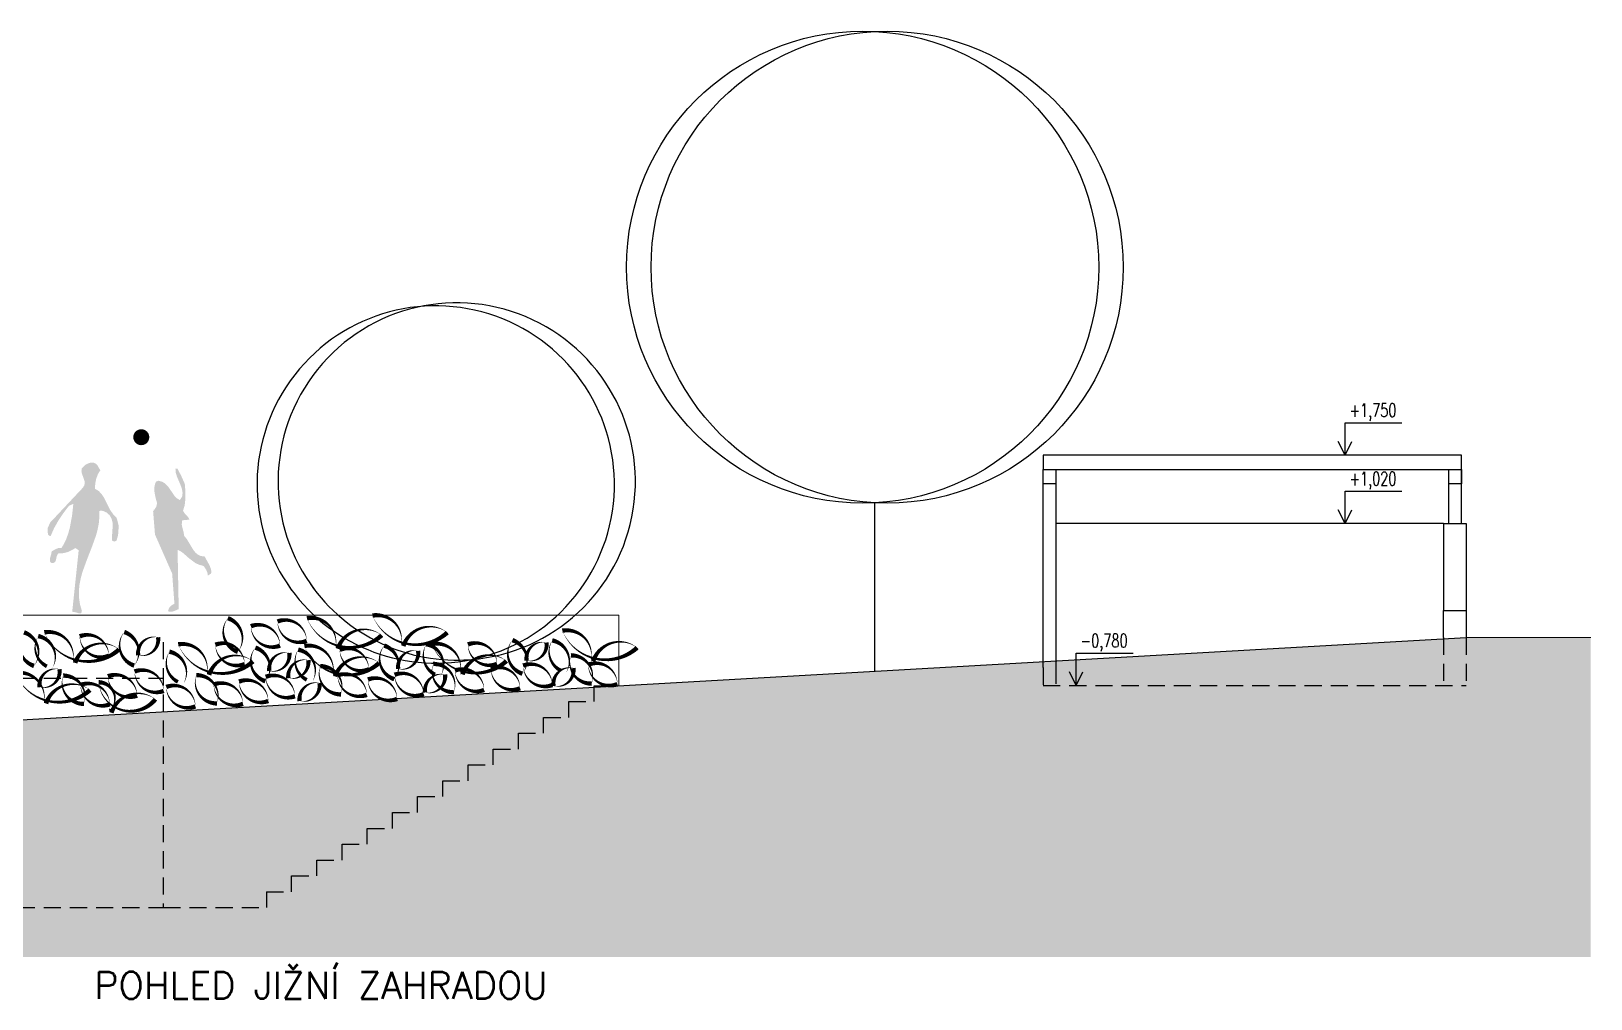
# Model space of a CAD drawing. Header units: metres. Extents: x -442 to 316, y -503 to 125.
# Drawn here: x 158.3 to 175.63, y -82.17 to -71.42 of the extents above; entities that cross this region are included whole.
import ezdxf

# ---------------------------------------------------------------- set-up
doc = ezdxf.new("R2010")
doc.units = ezdxf.units.M
doc.linetypes.add('DASHED', pattern=[19.05, 12.7, -6.35])
for name, color, linetype in [('FIGURE_SAGOME', 252, 'Continuous'), ('popis', 6, 'Continuous'), ('SRAFA', 251, 'Continuous'), ('SRAFY', 3, 'Continuous'), ('stávající stromy', 86, 'Continuous'), ('zariz.predmety', 203, 'Continuous'), ('ZDIVO', 1, 'Continuous')]:
    doc.layers.add(name, color=color, linetype=linetype)
doc.layers.add('Standard', color=7, linetype='Continuous', lineweight=25)
doc.styles.add('ROMANS', font='romans.shx', dxfattribs={"width": 0.7})

msp = doc.modelspace()

# ---------------------------------------------------------------- hatches: boundary and pattern name
at = {"layer": 'FIGURE_SAGOME', "linetype": 'Continuous'}
h = msp.add_hatch(color=256, dxfattribs=at)
edge = h.paths.add_edge_path()
edge.add_arc((159.527993, -75.927676), 0.088929, -26.1149935, 333.8850065)
h = msp.add_hatch(color=256, dxfattribs=at)
edge = h.paths.add_edge_path()
edge.add_arc((159.5871, -76.806681), 0.326741, 190.4719932, 198.0414134)
edge.add_line((159.276424, -76.907874), (159.276358, -76.907967))
edge.add_line((159.276358, -76.907967), (159.273631, -76.988045))
edge.add_line((159.273631, -76.988045), (159.266441, -77.031255))
edge.add_line((159.266441, -77.031255), (159.252947, -77.07627))
edge.add_line((159.252947, -77.07627), (159.227765, -77.087958))
edge.add_line((159.227765, -77.087958), (159.204355, -77.07627))
edge.add_line((159.204355, -77.07627), (159.202548, -77.034867))
edge.add_line((159.202548, -77.034867), (159.20524, -76.993464))
edge.add_line((159.20524, -76.993464), (159.210659, -76.910658))
edge.add_line((159.210659, -76.910658), (159.207967, -76.871062))
edge.add_line((159.207967, -76.871062), (159.197165, -76.83235))
edge.add_line((159.197165, -76.83235), (159.177366, -76.796366))
edge.add_line((159.177366, -76.796366), (159.144039, -76.763959))
edge.add_line((159.144039, -76.763959), (159.126047, -76.758576))
edge.add_line((159.126047, -76.758576), (159.107169, -76.748659))
edge.add_line((159.107169, -76.748659), (159.085564, -76.743275))
edge.add_line((159.085564, -76.743275), (159.072956, -76.744161))
edge.add_line((159.072956, -76.744161), (159.060347, -76.751386))
edge.add_line((159.060347, -76.751386), (159.062153, -76.818856))
edge.add_line((159.062153, -76.818856), (159.055849, -76.885477))
edge.add_line((159.055849, -76.885477), (159.043276, -76.952947))
edge.add_line((159.043276, -76.952947), (159.025248, -77.020452))
edge.add_line((159.025248, -77.020452), (158.976656, -77.154543))
edge.add_line((158.976656, -77.154543), (158.923565, -77.29044))
edge.add_line((158.923565, -77.29044), (158.874051, -77.427222))
edge.add_line((158.874051, -77.427222), (158.855174, -77.496534))
edge.add_line((158.855174, -77.496534), (158.84168, -77.566731))
edge.add_line((158.84168, -77.566731), (158.834455, -77.637814))
edge.add_line((158.834455, -77.637814), (158.836261, -77.708932))
edge.add_line((158.836261, -77.708932), (158.846178, -77.781822))
edge.add_line((158.846178, -77.781822), (158.867782, -77.856517))
edge.add_line((158.867782, -77.856517), (158.865055, -77.873624))
edge.add_line((158.865055, -77.873624), (158.857866, -77.883505))
edge.add_line((158.857866, -77.883505), (158.831763, -77.884426))
edge.add_line((158.831763, -77.884426), (158.797585, -77.873624))
edge.add_line((158.797585, -77.873624), (158.76068, -77.867319))
edge.add_line((158.76068, -77.867319), (158.832684, -77.183337))
edge.add_line((158.832684, -77.183337), (158.796664, -77.159962))
edge.add_line((158.796664, -77.159962), (158.754376, -77.184258))
edge.add_line((158.754376, -77.184258), (158.713858, -77.203136))
edge.add_line((158.713858, -77.203136), (158.666186, -77.215744))
edge.add_line((158.666186, -77.215744), (158.604064, -77.220242))
edge.add_line((158.604064, -77.220242), (158.587878, -77.251764))
edge.add_line((158.587878, -77.251764), (158.581574, -77.286863))
edge.add_line((158.581574, -77.286863), (158.577076, -77.302127))
edge.add_line((158.577076, -77.302127), (158.568965, -77.315657))
edge.add_line((158.568965, -77.315657), (158.554586, -77.323732))
edge.add_line((158.554586, -77.323732), (158.532981, -77.327345))
edge.add_line((158.532981, -77.327345), (158.518566, -77.316542))
edge.add_line((158.518566, -77.316542), (158.512297, -77.303934))
edge.add_line((158.512297, -77.303934), (158.514989, -77.270641))
edge.add_line((158.514989, -77.270641), (158.525791, -77.232851))
edge.add_line((158.525791, -77.232851), (158.532981, -77.195946))
edge.add_line((158.532981, -77.195946), (158.572578, -77.173456))
edge.add_line((158.572578, -77.173456), (158.604985, -77.159962))
edge.add_line((158.604985, -77.159962), (158.640084, -77.159962))
edge.add_line((158.640084, -77.159962), (158.668878, -77.114061))
edge.add_line((158.668878, -77.114061), (158.69406, -77.060049))
edge.add_line((158.69406, -77.060049), (158.715664, -77.000654))
edge.add_line((158.715664, -77.000654), (158.733657, -76.935876))
edge.add_line((158.733657, -76.935876), (158.758874, -76.799979))
edge.add_line((158.758874, -76.799979), (158.773289, -76.667659))
edge.add_line((158.773289, -76.667659), (158.723775, -76.69107))
edge.add_line((158.723775, -76.69107), (158.658076, -76.777453))
edge.add_line((158.658076, -76.777453), (158.604064, -76.859374))
edge.add_line((158.604064, -76.859374), (158.558198, -76.941259))
edge.add_line((158.558198, -76.941259), (158.520373, -77.027642))
edge.add_line((158.520373, -77.027642), (158.502381, -77.020452))
edge.add_line((158.502381, -77.020452), (158.492499, -77.008765))
edge.add_line((158.492499, -77.008765), (158.48708, -76.977243))
edge.add_line((158.48708, -76.977243), (158.486195, -76.940374))
edge.add_line((158.486195, -76.940374), (158.486209, -76.940432))
edge.add_line((158.486209, -76.940432), (158.519105, -76.870342))
edge.add_line((158.519105, -76.870342), (158.520373, -76.871062))
edge.add_line((158.520373, -76.871062), (158.880356, -76.487668))
edge.add_line((158.880356, -76.487668), (158.895656, -76.4616))
edge.add_line((158.895656, -76.4616), (158.900154, -76.435498))
edge.add_line((158.900154, -76.435498), (158.896577, -76.410281))
edge.add_line((158.896577, -76.410281), (158.887581, -76.385099))
edge.add_line((158.887581, -76.385099), (158.867782, -76.331087))
edge.add_line((158.867782, -76.331087), (158.863284, -76.302293))
edge.add_line((158.863284, -76.302293), (158.867782, -76.271692))
edge.add_line((158.867782, -76.271692), (158.903767, -76.236593))
edge.add_line((158.903767, -76.236593), (158.947861, -76.214989))
edge.add_line((158.947861, -76.214989), (158.973079, -76.208684))
edge.add_line((158.973079, -76.208684), (159.000067, -76.211412))
edge.add_line((159.000067, -76.211412), (159.023442, -76.223099))
edge.add_line((159.023442, -76.223099), (159.040549, -76.240206))
edge.add_line((159.040549, -76.240206), (159.072956, -76.295988))
edge.add_line((159.072956, -76.295988), (159.047774, -76.335585))
edge.add_line((159.047774, -76.335585), (159.028861, -76.384178))
edge.add_line((159.028861, -76.384178), (159.017173, -76.439075))
edge.add_line((159.017173, -76.439075), (159.012675, -76.500276))
edge.add_line((159.012675, -76.500276), (159.055849, -76.526379))
edge.add_line((159.055849, -76.526379), (159.088256, -76.560592))
edge.add_line((159.088256, -76.560592), (159.114359, -76.600189))
edge.add_line((159.114359, -76.600189), (159.136849, -76.644284))
edge.add_line((159.136849, -76.644284), (159.18275, -76.736086))
edge.add_line((159.18275, -76.736086), (159.213351, -76.781066))
edge.add_line((159.213351, -76.781066), (159.252947, -76.823354))
edge.add_line((159.252947, -76.823354), (159.253003, -76.823231))
edge.add_arc((158.956099, -76.935266), 0.317338, 12.5949311, 20.6736371, ccw=False)
h = msp.add_hatch(color=256, dxfattribs=at)
edge = h.paths.add_edge_path()
edge.add_line((159.680276, -77.008966), (159.660313, -76.761108))
edge.add_arc((159.717572, -76.750719), 0.058194, -188.9479003, -169.7168272, ccw=False)
edge.add_arc((159.738753, -76.812953), 0.10616, 127.4645051, 137.817933, ccw=False)
edge.add_line((159.674179, -76.728691), (159.676608, -76.72698))
edge.add_line((159.676608, -76.72698), (159.6946, -76.699992))
edge.add_line((159.6946, -76.699992), (159.703596, -76.662166))
edge.add_line((159.703596, -76.662166), (159.686489, -76.599194))
edge.add_line((159.686489, -76.599194), (159.674802, -76.537993))
edge.add_line((159.674802, -76.537993), (159.674802, -76.478598))
edge.add_line((159.674802, -76.478598), (159.680185, -76.450689))
edge.add_line((159.680185, -76.450689), (159.690987, -76.42278))
edge.add_line((159.690987, -76.42278), (159.715284, -76.411092))
edge.add_line((159.715284, -76.411092), (159.760299, -76.421894))
edge.add_line((159.760299, -76.421894), (159.795398, -76.444384))
edge.add_line((159.795398, -76.444384), (159.825078, -76.474985))
edge.add_line((159.825078, -76.474985), (159.84941, -76.510084))
edge.add_line((159.84941, -76.510084), (159.897082, -76.579396))
edge.add_line((159.897082, -76.579396), (159.924105, -76.607269))
edge.add_line((159.924105, -76.607269), (159.956477, -76.626182))
edge.add_line((159.956477, -76.626182), (159.981694, -76.588392))
edge.add_line((159.981694, -76.588392), (159.987077, -76.546989))
edge.add_line((159.987077, -76.546989), (159.979888, -76.502894))
edge.add_line((159.979888, -76.502894), (159.963702, -76.457878))
edge.add_line((159.963702, -76.457878), (159.924105, -76.365191))
edge.add_line((159.924105, -76.365191), (159.910576, -76.320211))
edge.add_line((159.910576, -76.320211), (159.907884, -76.278808))
edge.add_line((159.907884, -76.278808), (159.931157, -76.278808))
edge.add_line((159.931157, -76.278808), (159.973372, -76.360327))
edge.add_line((159.973372, -76.360327), (160.009241, -76.441406))
edge.add_arc((159.881705, -76.480133), 0.133286, 2.257638, 16.8910813, ccw=False)
edge.add_arc((167.829976, -76.25266), 7.818247, -178.3712278, -178.0188988)
edge.add_line((160.016402, -76.522935), (160.017678, -76.618992))
edge.add_line((160.017678, -76.618992), (160.010488, -76.682885))
edge.add_line((160.010488, -76.682885), (159.991575, -76.746779))
edge.add_line((159.991575, -76.746779), (160.011374, -76.776494))
edge.add_line((160.011374, -76.776494), (160.032093, -76.798984))
edge.add_line((160.032093, -76.798984), (160.05097, -76.818782))
edge.add_line((160.05097, -76.818782), (160.063579, -76.843079))
edge.add_line((160.063579, -76.843079), (160.017678, -76.848462))
edge.add_line((160.017678, -76.848462), (159.998801, -76.849383))
edge.add_line((159.998801, -76.849383), (159.979888, -76.854766))
edge.add_line((159.979888, -76.854766), (159.978081, -76.899782))
edge.add_line((159.978081, -76.899782), (159.987077, -76.943877))
edge.add_line((159.987077, -76.943877), (159.998801, -76.984359))
edge.add_line((159.998801, -76.984359), (160.004184, -77.02307))
edge.add_line((160.004184, -77.02307), (160.033899, -77.059975))
edge.add_line((160.033899, -77.059975), (160.058196, -77.100457))
edge.add_line((160.058196, -77.100457), (160.104097, -77.176959))
edge.add_line((160.104097, -77.176959), (160.129278, -77.209366))
edge.add_line((160.129278, -77.209366), (160.157187, -77.233662))
edge.add_line((160.157187, -77.233662), (160.19048, -77.248963))
edge.add_line((160.19048, -77.248963), (160.230962, -77.251654))
edge.add_line((160.230962, -77.251654), (160.285859, -77.350646))
edge.add_line((160.285859, -77.350646), (160.302966, -77.396547))
edge.add_line((160.302966, -77.396547), (160.306578, -77.419037))
edge.add_line((160.306578, -77.419037), (160.303886, -77.442448))
edge.add_line((160.303886, -77.442448), (160.267867, -77.466745))
edge.add_line((160.267867, -77.466745), (160.262483, -77.431646))
edge.add_line((160.262483, -77.431646), (160.248069, -77.399239))
edge.add_line((160.248069, -77.399239), (160.22016, -77.358757))
edge.add_line((160.22016, -77.358757), (160.170681, -77.345263))
edge.add_line((160.170681, -77.345263), (160.128393, -77.325464))
edge.add_line((160.128393, -77.325464), (160.058196, -77.273259))
edge.add_line((160.058196, -77.273259), (159.996994, -77.218362))
edge.add_line((159.996994, -77.218362), (159.965473, -77.195872))
edge.add_line((159.965473, -77.195872), (159.931295, -77.178765))
edge.add_line((159.931295, -77.178765), (159.943903, -77.838415))
edge.add_line((159.943903, -77.838415), (159.879975, -77.864518))
edge.add_line((159.879975, -77.864518), (159.851181, -77.86721))
edge.add_line((159.851181, -77.86721), (159.824192, -77.862712))
edge.add_line((159.824192, -77.862712), (159.836801, -77.825842))
edge.add_line((159.836801, -77.825842), (159.854793, -77.803317))
edge.add_line((159.854793, -77.803317), (159.875477, -77.788937))
edge.add_line((159.875477, -77.788937), (159.896196, -77.77902))
edge.add_line((159.896196, -77.77902), (159.870979, -77.442448))
edge.add_line((159.870979, -77.442448), (159.680276, -77.008966))
at = {"layer": 'SRAFA', "linetype": 'Continuous'}
msp.add_hatch(color=256, dxfattribs=at).paths.add_polyline_path([(175.632352, -78.154917), (175.632352, -81.703715), (133.892618, -81.703715), (133.892618, -80.654917), (137.462433, -80.654917), (137.462433, -80.454917), (138.662433, -80.454917), (138.962433, -80.454917), (145.66242, -80.184917), (151.722433, -79.554917), (154.712667, -79.26478), (159.772433, -78.977525), (164.832433, -78.689964), (174.247262, -78.154917)])

# ---------------------------------------------------------------- linework, layer by layer
for p, q in [((174.197262, -76.127459), (169.547262, -76.127459)), ((169.547262, -76.127459), (169.547262, -76.287459)), ((174.197262, -76.127459), (169.547262, -76.127459)), ((174.197262, -76.887459), (174.197262, -76.127459)), ((169.547262, -76.287459), (174.197262, -76.287459)), ((169.547262, -78.487459), (169.547262, -76.287459)), ((174.056027, -76.887459), (174.056027, -76.287459)), ((169.688498, -76.447459), (169.688498, -78.477137)), ((173.997262, -76.887459), (169.688498, -76.887459)), ((173.997262, -76.887459), (174.247262, -76.887459)), ((173.997262, -76.887459), (173.997262, -77.854917)), ((174.247262, -76.887459), (174.247262, -77.854917))]:
    msp.add_line(p, q, dxfattribs=at)
for points in [[(169.547262, -76.287459), (169.688498, -76.287459), (169.688498, -76.447459), (169.547262, -76.447459)], [(174.056027, -76.287459), (174.197262, -76.287459), (174.197262, -76.447459), (174.056027, -76.447459)]]:
    msp.add_lwpolyline(points, close=True, dxfattribs=at)
at = {"layer": 'SRAFY', "linetype": 'Continuous'}
for p, q in [((172.901527, -76.127459), (172.901527, -75.766306)), ((172.901527, -75.766306), (173.533407, -75.766306)), ((172.901527, -76.127459), (172.827025, -75.976225)), ((172.901527, -76.127459), (172.976028, -75.976225)), ((172.901527, -76.887459), (172.901527, -76.526306)), ((172.901527, -76.526306), (173.533407, -76.526306)), ((172.901527, -76.887459), (172.827025, -76.736225)), ((172.901527, -76.887459), (172.976028, -76.736225)), ((169.914773, -78.687459), (169.914773, -78.326306)), ((169.914773, -78.326306), (170.546654, -78.326306)), ((169.914773, -78.687459), (169.840272, -78.536225)), ((169.914773, -78.687459), (169.989275, -78.536225))]:
    msp.add_line(p, q, dxfattribs=at)
at = {"layer": 'SRAFY', "linetype": 'DASHED', "ltscale": 0.015}
for p, q in [((159.772433, -78.204767), (159.772433, -81.154767)), ((173.997262, -78.154917), (173.997262, -78.687459)), ((174.247262, -78.154917), (174.247262, -78.687459)), ((169.547262, -78.487459), (169.547262, -78.687459)), ((169.688498, -78.477137), (169.688498, -78.687459)), ((145.662433, -78.604799), (159.772433, -78.604917)), ((164.558165, -78.866032), (164.558165, -78.689964)), ((164.558165, -78.689964), (164.832433, -78.689964)), ((169.547262, -78.687459), (174.247262, -78.687459)), ((164.278165, -79.0421), (164.278165, -78.866032)), ((164.278165, -78.866032), (164.558165, -78.866032)), ((163.998165, -79.218168), (163.998165, -79.0421)), ((163.998165, -79.0421), (164.278165, -79.0421)), ((163.718165, -79.394236), (163.718165, -79.218168)), ((163.718165, -79.218168), (163.998165, -79.218168)), ((163.438165, -79.570304), (163.438165, -79.394236)), ((163.438165, -79.394236), (163.718165, -79.394236)), ((163.158165, -79.746372), (163.158165, -79.570304)), ((163.158165, -79.570304), (163.438165, -79.570304)), ((162.878165, -79.92244), (162.878165, -79.746372)), ((162.878165, -79.746372), (163.158165, -79.746372)), ((162.598165, -80.098508), (162.598165, -79.92244)), ((162.598165, -79.92244), (162.878165, -79.92244)), ((162.318165, -80.274577), (162.318165, -80.098508)), ((162.318165, -80.098508), (162.598165, -80.098508)), ((162.038165, -80.450645), (162.038165, -80.274577)), ((162.038165, -80.274577), (162.318165, -80.274577)), ((161.758165, -80.626713), (161.758165, -80.450645)), ((161.758165, -80.450645), (162.038165, -80.450645)), ((161.478165, -80.802781), (161.478165, -80.626713)), ((161.478165, -80.626713), (161.758165, -80.626713)), ((161.198165, -80.978849), (161.198165, -80.802781)), ((161.198165, -80.802781), (161.478165, -80.802781)), ((160.918165, -80.978849), (161.198165, -80.978849)), ((160.918165, -80.978849), (160.918165, -81.154917)), ((145.662415, -81.154787), (159.772433, -81.154917)), ((159.772433, -81.154917), (160.918165, -81.154917))]:
    msp.add_line(p, q, dxfattribs=at)
at = {"layer": 'stávající stromy', "linetype": 'Continuous'}
msp.add_line((167.678364, -78.528229), (167.678364, -76.657539), dxfattribs=at)
for centre in [(167.542433, -74.038249), (167.814295, -74.038249)]:
    msp.add_circle(centre, 2.622815, dxfattribs=at)
for centre, start, end in [((162.79947, -76.453035), 279.6445778, 216.2505625), ((163.032876, -76.419676), 272.2783827, 217.4538029), ((162.79947, -76.453035), 213.7140611, 281.5382044), ((163.032876, -76.419676), 214.8795127, 274.7291703)]:
    msp.add_arc(centre, 1.985167, start, end, dxfattribs=at)
at = {"layer": 'zariz.predmety', "color": 253, "linetype": 'Continuous', "ltscale": 0.001}
for points in [[(160.600761, -78.312573, 0, 0, 0.520567051), (160.600761, -78.312573, 0, 0.05, 0.520567051), (160.490311, -77.939601, 0, 0.05, 0.520567051), (160.600761, -78.312573, 0.05, 0.05, 0)], [(161.365585, -78.191166, 0, 0, 0.520567051), (161.365585, -78.191166, 0, 0.05, 0.520567051), (161.041719, -77.975716, 0, 0.05, 0.520567051), (161.365585, -78.191166, 0.05, 0.05, 0)], [(162.199393, -78.128993, 0, 0, 0.520567051), (162.199393, -78.128993, 0, 0.05, 0.520567051), (161.711031, -78.278824, 0, 0.05, 0.520567051), (161.687929, -78.257144, 0, 0.05, 0.520567051), (161.368558, -77.940049, 0, 0.05, 0.520567051), (162.199393, -78.128993, 0.05, 0.05, 0)], [(162.928032, -78.099018, 0, 0, 0.520567051), (162.928032, -78.099018, 0, 0.05, 0.520567051), (162.43967, -78.248849, 0, 0.05, 0.520567051), (162.416568, -78.227169, 0, 0.05, 0.520567051), (162.097196, -77.910075, 0, 0.05, 0.520567051), (162.928032, -78.099018, 0.05, 0.05, 0)], [(158.335724, -78.469279, 0, 0, 0.520567051), (158.335724, -78.469279, 0, 0.05, 0.520567051), (158.225274, -78.096307, 0, 0.05, 0.520567051), (158.335724, -78.469279, 0.05, 0.05, 0)], [(159.282063, -78.285711, 0, 0, 0.520567051), (159.282063, -78.285711, 0, 0.05, 0.520567051), (158.793701, -78.435542, 0, 0.05, 0.520567051), (158.770599, -78.413861, 0, 0.05, 0.520567051), (158.451227, -78.096767, 0, 0.05, 0.520567051), (159.282063, -78.285711, 0.05, 0.05, 0)], [(159.168157, -78.35615, 0, 0, 0.520567051), (159.168157, -78.35615, 0, 0.05, 0.520567051), (158.844291, -78.1407, 0, 0.05, 0.520567051), (159.168157, -78.35615, 0.05, 0.05, 0)], [(159.448907, -78.46575, 0, 0, 0.520567051), (159.448907, -78.46575, 0, 0.05, 0.520567051), (159.338457, -78.092777, 0, 0.05, 0.520567051), (159.448907, -78.46575, 0.05, 0.05, 0)], [(159.493268, -78.351459, 0, 0, 0.520567051), (159.493268, -78.351459, 0, 0.05, 0.520567051), (159.715561, -78.151749, 0, 0.05, 0.520567051), (159.493268, -78.351459, 0.05, 0.05, 0)], [(161.069839, -78.243884, 0, 0, 0.520567051), (161.069839, -78.243884, 0, 0.05, 0.520567051), (160.745972, -78.028434, 0, 0.05, 0.520567051), (161.069839, -78.243884, 0.05, 0.05, 0)], [(165.037219, -78.266931, 0, 0, 0.520567051), (165.037219, -78.266931, 0, 0.05, 0.520567051), (164.548857, -78.416762, 0, 0.05, 0.520567051), (164.525755, -78.395081, 0, 0.05, 0.520567051), (164.206383, -78.077987, 0, 0.05, 0.520567051), (165.037219, -78.266931, 0.05, 0.05, 0)], [(160.769382, -78.419068, 0, 0, 0.520567051), (160.769382, -78.419068, 0, 0.05, 0.520567051), (160.281019, -78.568899, 0, 0.05, 0.520567051), (160.257918, -78.547218, 0, 0.05, 0.520567051), (159.938546, -78.230124, 0, 0.05, 0.520567051), (160.769382, -78.419068, 0.05, 0.05, 0)], [(160.675586, -78.449304, 0, 0, 0.520567051), (160.675586, -78.449304, 0, 0.05, 0.520567051), (160.35172, -78.233855, 0, 0.05, 0.520567051), (160.675586, -78.449304, 0.05, 0.05, 0)], [(160.906062, -78.639309, 0, 0, 0.520567051), (160.906062, -78.639309, 0, 0.05, 0.520567051), (160.795612, -78.266337, 0, 0.05, 0.520567051), (160.906062, -78.639309, 0.05, 0.05, 0)], [(160.950423, -78.525018, 0, 0, 0.520567051), (160.950423, -78.525018, 0, 0.05, 0.520567051), (161.172716, -78.325308, 0, 0.05, 0.520567051), (160.950423, -78.525018, 0.05, 0.05, 0)], [(162.170792, -78.436556, 0, 0, 0.520567051), (162.170792, -78.436556, 0, 0.05, 0.520567051), (161.682429, -78.586387, 0, 0.05, 0.520567051), (161.659328, -78.564707, 0, 0.05, 0.520567051), (161.339956, -78.247612, 0, 0.05, 0.520567051), (162.170792, -78.436556, 0.05, 0.05, 0)], [(162.056885, -78.506995, 0, 0, 0.520567051), (162.056885, -78.506995, 0, 0.05, 0.520567051), (161.733019, -78.291546, 0, 0.05, 0.520567051), (162.056885, -78.506995, 0.05, 0.05, 0)], [(162.337636, -78.616595, 0, 0, 0.520567051), (162.337636, -78.616595, 0, 0.05, 0.520567051), (162.227186, -78.243623, 0, 0.05, 0.520567051), (162.337636, -78.616595, 0.05, 0.05, 0)], [(162.381997, -78.502304, 0, 0, 0.520567051), (162.381997, -78.502304, 0, 0.05, 0.520567051), (162.60429, -78.302595, 0, 0.05, 0.520567051), (162.381997, -78.502304, 0.05, 0.05, 0)], [(163.585596, -78.415046, 0, 0, 0.520567051), (163.585596, -78.415046, 0, 0.05, 0.520567051), (163.097233, -78.564877, 0, 0.05, 0.520567051), (163.074132, -78.543196, 0, 0.05, 0.520567051), (162.75476, -78.226102, 0, 0.05, 0.520567051), (163.585596, -78.415046, 0.05, 0.05, 0)], [(163.480884, -78.446424, 0, 0, 0.520567051), (163.480884, -78.446424, 0, 0.05, 0.520567051), (163.157018, -78.230975, 0, 0.05, 0.520567051), (163.480884, -78.446424, 0.05, 0.05, 0)], [(163.761635, -78.556024, 0, 0, 0.520567051), (163.761635, -78.556024, 0, 0.05, 0.520567051), (163.651185, -78.183052, 0, 0.05, 0.520567051), (163.761635, -78.556024, 0.05, 0.05, 0)], [(163.808294, -78.409566, 0, 0, 0.520567051), (163.808294, -78.409566, 0, 0.05, 0.520567051), (164.030587, -78.209856, 0, 0.05, 0.520567051), (163.808294, -78.409566, 0.05, 0.05, 0)], [(158.397767, -78.70631, 0, 0, 0.520567051), (158.397767, -78.70631, 0, 0.05, 0.520567051), (158.620059, -78.5066, 0, 0.05, 0.520567051), (158.397767, -78.70631, 0.05, 0.05, 0)], [(159.777166, -78.747333, 0, 0, 0.520567051), (159.777166, -78.747333, 0, 0.05, 0.520567051), (159.4533, -78.531883, 0, 0.05, 0.520567051), (159.777166, -78.747333, 0.05, 0.05, 0)], [(161.161791, -78.605424, 0, 0, 0.520567051), (161.161791, -78.605424, 0, 0.05, 0.520567051), (161.384084, -78.405714, 0, 0.05, 0.520567051), (161.161791, -78.605424, 0.05, 0.05, 0)], [(161.746393, -78.785908, 0, 0, 0.520567051), (161.746393, -78.785908, 0, 0.05, 0.520567051), (161.516448, -78.472167, 0, 0.05, 0.520567051), (161.746393, -78.785908, 0.05, 0.05, 0)], [(163.000788, -78.761184, 0, 0, 0.520567051), (163.000788, -78.761184, 0, 0.05, 0.520567051), (162.770844, -78.447443, 0, 0.05, 0.520567051), (163.000788, -78.761184, 0.05, 0.05, 0)], [(163.337034, -78.736442, 0, 0, 0.520567051), (163.337034, -78.736442, 0, 0.05, 0.520567051), (163.013168, -78.520992, 0, 0.05, 0.520567051), (163.337034, -78.736442, 0.05, 0.05, 0)], [(163.736682, -78.718347, 0, 0, 0.520567051), (163.736682, -78.718347, 0, 0.05, 0.520567051), (163.412816, -78.502898, 0, 0.05, 0.520567051), (163.736682, -78.718347, 0.05, 0.05, 0)], [(164.094491, -78.681713, 0, 0, 0.520567051), (164.094491, -78.681713, 0, 0.05, 0.520567051), (163.770625, -78.466264, 0, 0.05, 0.520567051), (164.094491, -78.681713, 0.05, 0.05, 0)], [(164.107899, -78.693119, 0, 0, 0.520567051), (164.107899, -78.693119, 0, 0.05, 0.520567051), (164.330192, -78.493409, 0, 0.05, 0.520567051), (164.107899, -78.693119, 0.05, 0.05, 0)], [(164.53076, -78.666188, 0, 0, 0.520567051), (164.53076, -78.666188, 0, 0.05, 0.520567051), (164.300816, -78.352447, 0, 0.05, 0.520567051), (164.53076, -78.666188, 0.05, 0.05, 0)], [(164.817838, -78.671475, 0, 0, 0.520567051), (164.817838, -78.671475, 0, 0.05, 0.520567051), (164.493972, -78.456026, 0, 0.05, 0.520567051), (164.817838, -78.671475, 0.05, 0.05, 0)], [(158.958582, -78.737828, 0, 0, 0.520567051), (158.958582, -78.737828, 0, 0.05, 0.520567051), (158.470219, -78.887659, 0, 0.05, 0.520567051), (158.447118, -78.865979, 0, 0.05, 0.520567051), (158.127746, -78.548884, 0, 0.05, 0.520567051), (158.958582, -78.737828, 0.05, 0.05, 0)], [(158.89034, -78.891138, 0, 0, 0.520567051), (158.89034, -78.891138, 0, 0.05, 0.520567051), (158.660395, -78.577397, 0, 0.05, 0.520567051), (158.89034, -78.891138, 0.05, 0.05, 0)], [(159.177417, -78.896425, 0, 0, 0.520567051), (159.177417, -78.896425, 0, 0.05, 0.520567051), (158.853551, -78.680975, 0, 0.05, 0.520567051), (159.177417, -78.896425, 0.05, 0.05, 0)], [(159.685244, -78.840439, 0, 0, 0.520567051), (159.685244, -78.840439, 0, 0.05, 0.520567051), (159.196881, -78.99027, 0, 0.05, 0.520567051), (159.17378, -78.96859, 0, 0.05, 0.691467557), (159.054408, -78.651495, 0, 0.05, 0.673550101), (159.685244, -78.840439, 0.05, 0.05, 0)], [(159.48142, -78.800051, 0, 0, 0.520567051), (159.48142, -78.800051, 0, 0.05, 0.520567051), (159.157553, -78.584601, 0, 0.05, 0.520567051), (159.48142, -78.800051, 0.05, 0.05, 0)], [(160.12915, -78.919041, 0, 0, 0.520567051), (160.12915, -78.919041, 0, 0.05, 0.520567051), (159.805284, -78.703592, 0, 0.05, 0.520567051), (160.12915, -78.919041, 0.05, 0.05, 0)], [(160.369885, -78.886214, 0, 0, 0.520567051), (160.369885, -78.886214, 0, 0.05, 0.520567051), (160.139941, -78.572473, 0, 0.05, 0.520567051), (160.369885, -78.886214, 0.05, 0.05, 0)], [(160.656963, -78.891501, 0, 0, 0.520567051), (160.656963, -78.891501, 0, 0.05, 0.520567051), (160.333096, -78.676052, 0, 0.05, 0.520567051), (160.656963, -78.891501, 0.05, 0.05, 0)], [(160.938575, -78.859074, 0, 0, 0.520567051), (160.938575, -78.859074, 0, 0.05, 0.520567051), (160.614709, -78.643625, 0, 0.05, 0.520567051), (160.938575, -78.859074, 0.05, 0.05, 0)], [(161.234321, -78.806356, 0, 0, 0.520567051), (161.234321, -78.806356, 0, 0.05, 0.520567051), (160.910455, -78.590907, 0, 0.05, 0.520567051), (161.234321, -78.806356, 0.05, 0.05, 0)], [(161.286495, -78.860098, 0, 0, 0.520567051), (161.286495, -78.860098, 0, 0.05, 0.520567051), (161.508788, -78.660389, 0, 0.05, 0.520567051), (161.286495, -78.860098, 0.05, 0.05, 0)], [(162.03347, -78.791195, 0, 0, 0.520567051), (162.03347, -78.791195, 0, 0.05, 0.520567051), (161.709604, -78.575746, 0, 0.05, 0.520567051), (162.03347, -78.791195, 0.05, 0.05, 0)], [(162.370148, -78.83636, 0, 0, 0.520567051), (162.370148, -78.83636, 0, 0.05, 0.520567051), (162.046282, -78.620911, 0, 0.05, 0.520567051), (162.370148, -78.83636, 0.05, 0.05, 0)], [(162.665895, -78.783642, 0, 0, 0.520567051), (162.665895, -78.783642, 0, 0.05, 0.520567051), (162.342029, -78.568193, 0, 0.05, 0.520567051), (162.665895, -78.783642, 0.05, 0.05, 0)], [(162.680613, -78.765063, 0, 0, 0.520567051), (162.680613, -78.765063, 0, 0.05, 0.520567051), (162.902906, -78.565353, 0, 0.05, 0.520567051), (162.680613, -78.765063, 0.05, 0.05, 0)]]:
    msp.add_lwpolyline(points, format="xyseb", close=True, dxfattribs=at)
for points in [[(158.538645, -78.494852, 0, 0.05, 0.520567051), (158.383192, -78.138282, 0, 0, 0), (158.383192, -78.138282, 0, 0.042949, 0.437345949), (158.478124, -78.473776, 0, 0.042949, 0.437345949)], [(159.9958, -78.668411, 0, 0.05, 0.520567051), (159.840347, -78.311841, 0, 0, 0), (159.840347, -78.311841, 0, 0.042949, 0.437345949), (159.935279, -78.647335, 0, 0.042949, 0.437345949)], [(161.427373, -78.645698, 0, 0.05, 0.520567051), (161.271921, -78.289127, 0, 0, 0), (161.271921, -78.289127, 0, 0.042949, 0.437345949), (161.366853, -78.624621, 0, 0.042949, 0.437345949)], [(162.851372, -78.585127, 0, 0.05, 0.520567051), (162.69592, -78.228556, 0, 0, 0), (162.69592, -78.228556, 0, 0.042949, 0.437345949), (162.790852, -78.56405, 0, 0.042949, 0.437345949)], [(164.248778, -78.542253, 0, 0.05, 0.520567051), (164.093325, -78.185683, 0, 0, 0), (164.093325, -78.185683, 0, 0.042949, 0.437345949), (164.188257, -78.521177, 0, 0.042949, 0.437345949)]]:
    msp.add_lwpolyline(points, format="xyseb", dxfattribs=at)
at = {"layer": 'ZDIVO', "linetype": 'Continuous', "lineweight": 0}
for p, q in [((148.34242, -77.904917), (164.833156, -77.904917)), ((164.833156, -77.904917), (164.832433, -78.689964)), ((175.632352, -78.154917), (174.247262, -78.154917))]:
    msp.add_line(p, q, dxfattribs=at)
at = {"layer": 'ZDIVO', "linetype": 'Continuous'}
for p, q in [((173.997262, -78.154917), (173.997262, -77.854917)), ((173.997262, -77.854917), (174.247262, -77.854917)), ((173.997262, -78.154917), (173.997262, -77.854917)), ((174.247262, -77.854917), (174.247262, -78.154917)), ((154.719429, -79.264688), (174.247262, -78.154917))]:
    msp.add_line(p, q, dxfattribs=at)

# ---------------------------------------------------------------- texts
at = {"layer": 'popis', "linetype": 'Continuous', "char_height": 0.15, "width": 2.20915077, "attachment_point": 1, "style": 'ROMANS'}
for s, insert in [('+1,750', (172.951072, -75.552782)), ('+1,020', (172.951072, -76.312782)), ('-0,780', (169.964319, -78.112782))]:
    msp.add_mtext(s, dxfattribs=dict(at, insert=insert))
at = {"layer": 'Standard', "color": 7, "linetype": 'ByBlock', "style": 'ROMANS'}
msp.add_text('POHLED JIŽNÍ ZAHRADOU', height=0.3, dxfattribs=at).set_placement((159.004562, -82.169139))

doc.saveas('drawing.dxf')
